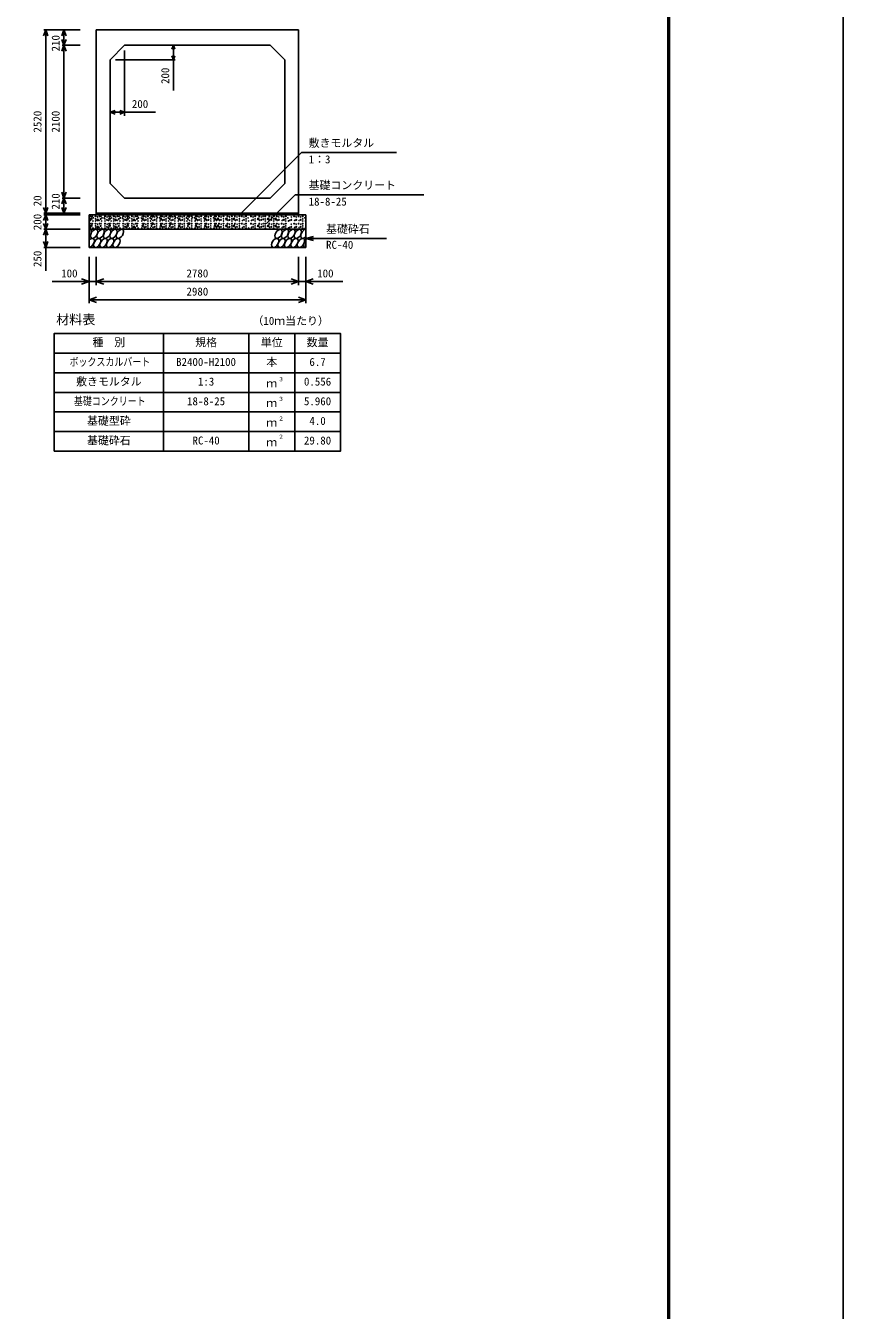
# Model space of a CAD drawing. Units: millimetres, scale not verified. Extents: x -100800 to 100800, y -35640 to 35640.
# Drawn here: x 89558 to 100800, y 209 to 17869 of the extents above; entities that cross this region are included whole.
import ezdxf
from ezdxf.enums import TextEntityAlignment as Align

# ---------------------------------------------------------------- set-up
doc = ezdxf.new("R2010")
doc.units = ezdxf.units.MM
doc.header["$LTSCALE"] = 120
for name, color, linetype, lineweight in [('0-0_DIM', 7, 'Continuous', 25), ('0-1_Defpoints', 5, 'Continuous', 25), ('0-2_HATCH', 6, 'Continuous', 25), ('0-3_HYO', 3, 'Continuous', 25), ('0-4_HYO2', 4, 'Continuous', 25), ('0-5_OUTLINE', 3, 'Continuous', 25), ('0-7_TXT', 7, 'Continuous', 25), ('0-8_WAKU', 3, 'Continuous', 25)]:
    doc.layers.add(name, color=color, linetype=linetype, lineweight=lineweight)
doc.styles.add('ＭＳ ゴシック', font='')
doc.styles.get('ＭＳ ゴシック').set_extended_font_data('MS Gothic')

msp = doc.modelspace()

# ---------------------------------------------------------------- linework, layer by layer
at = {"layer": '0-0_DIM'}
for p, q in [((89809, 17810.3), (90309.1, 17810.3)), ((89833, 17810.3), (89833, 15290.3)), ((90083, 17810.3), (90083, 17600.3)), ((90059, 17600.3), (90309.1, 17600.3)), ((90083, 15500.3), (90083, 17600.3)), ((90919.1, 17528.3), (90919.1, 16631.7)), ((91589.5, 17600.3), (91589.5, 17400.3)), ((90791.1, 17400.3), (91613.5, 17400.3)), ((91589.5, 16979.5), (91589.5, 17400.3)), ((90719.1, 16679.7), (90919.1, 16679.7)), ((91343.2, 16679.7), (90919.1, 16679.7)), ((93349, 16124.2), (92504.9, 15280.2)), ((93349, 16124.2), (94654.7, 16124.2)), ((93261.3, 15543.1), (92868.5, 15150.3)), ((93261.3, 15543.1), (95030.3, 15543.1)), ((90059, 15500.3), (90309.1, 15500.3)), ((90083, 15500.3), (90083, 15290.3)), ((89809, 15290.3), (90309.1, 15290.3)), ((89809, 15270.3), (90309.1, 15270.3)), ((89833, 15290.3), (89833, 15270.3)), ((89833, 15070.3), (89833, 15270.3)), ((89809, 15070.3), (90309.1, 15070.3)), ((89833, 15070.3), (89833, 14820.3)), ((93409.1, 14945.3), (93513.4, 14973.3)), ((93409.1, 14945.3), (94518, 14945.3)), ((93409.1, 14945.3), (93513.4, 14917.3)), ((89809, 14820.3), (90309.1, 14820.3)), ((89833, 14498.2), (89833, 14820.3)), ((90429.1, 14053.1), (90429.1, 14692.7)), ((90529.1, 14303.1), (90529.1, 14692.7)), ((93309.1, 14303.1), (93309.1, 14692.7)), ((93409.1, 14053.1), (93409.1, 14692.7)), ((89921.1, 14351.1), (90429.1, 14351.1)), ((90429.1, 14351.1), (90529.1, 14351.1)), ((90529.1, 14351.1), (93309.1, 14351.1)), ((90429.1, 14101.1), (93409.1, 14101.1))]:
    msp.add_line(p, q, dxfattribs=at)
for points in [[(89862.6, 17729.1), (89833, 17810.3), (89803.5, 17729.1)], [(90112.6, 17729.1), (90083, 17810.3), (90053.5, 17729.1)], [(90112.6, 17681.5), (90083, 17600.3), (90053.5, 17681.5)], [(90112.6, 17519.1), (90083, 17600.3), (90053.5, 17519.1)], [(91569.8, 17546.2), (91589.5, 17600.3), (91609.2, 17546.2)], [(91569.8, 17454.4), (91589.5, 17400.3), (91609.2, 17454.4)], [(90786.8, 16704.3), (90719.1, 16679.7), (90786.8, 16655)], [(90851.4, 16704.3), (90919.1, 16679.7), (90851.4, 16655)], [(90112.6, 15581.5), (90083, 15500.3), (90053.5, 15581.5)], [(89862.6, 15371.5), (89833, 15290.3), (89803.5, 15371.5)], [(90112.6, 15419.1), (90083, 15500.3), (90053.5, 15419.1)], [(90112.6, 15371.5), (90083, 15290.3), (90053.5, 15371.5)], [(89862.6, 15189.1), (89833, 15270.3), (89803.5, 15189.1)], [(89862.6, 15151.5), (89833, 15070.3), (89803.5, 15151.5)], [(89862.6, 14989.1), (89833, 15070.3), (89803.5, 14989.1)], [(89862.6, 14901.5), (89833, 14820.3), (89803.5, 14901.5)], [(90327.6, 14388), (90429.1, 14351.1), (90327.6, 14314.1)], [(90630.6, 14314.1), (90529.1, 14351.1), (90630.6, 14388)], [(93207.6, 14388), (93309.1, 14351.1), (93207.6, 14314.1)], [(93917.1, 14351.1), (93409.1, 14351.1), (93309.1, 14351.1)], [(93510.6, 14388), (93409.1, 14351.1), (93510.6, 14314.1)], [(90530.6, 14064.1), (90429.1, 14101.1), (90530.6, 14138)], [(93307.6, 14138), (93409.1, 14101.1), (93307.6, 14064.1)]]:
    msp.add_lwpolyline(points, dxfattribs=at)
at = {"layer": '0-1_Defpoints'}
msp.add_lwpolyline([(0, -35640), (100800, -35640), (100800, 35640), (0, 35640)], close=True, dxfattribs=at)
at = {"layer": '0-2_HATCH'}
for centre, radius in [((90448.1, 15192.3), 2.5), ((90455.1, 15247.5), 5), ((90461.7, 15214.5), 10), ((90476.2, 15247.5), 2.5), ((90490.2, 15226.5), 2.5), ((90519.1, 15248.4), 5), ((90519.1, 15212.5), 2.5), ((90547.1, 15199.3), 10), ((90547.1, 15240.5), 2.5), ((90568.1, 15192.3), 2.5), ((90575.1, 15247.5), 5), ((90589.2, 15212.5), 5), ((90596.2, 15247.5), 2.5), ((90610.2, 15226.5), 2.5), ((90636.7, 15225.6), 2.5), ((90649.1, 15248.4), 5), ((90649.1, 15212.5), 2.5), ((90677.1, 15199.3), 5), ((90677.1, 15240.5), 2.5), ((90698.1, 15192.3), 2.5), ((90705.1, 15247.5), 5), ((90711.7, 15214.5), 10), ((90726.2, 15247.5), 2.5), ((90740.2, 15226.5), 2.5), ((90769.1, 15248.4), 5), ((90769.1, 15212.5), 2.5), ((90797.1, 15199.3), 10), ((90797.1, 15240.5), 2.5), ((90818.1, 15192.3), 2.5), ((90825.1, 15247.5), 5), ((90839.2, 15212.5), 5), ((90846.2, 15247.5), 2.5), ((90860.2, 15226.5), 2.5), ((90886.7, 15225.6), 2.5), ((90899.1, 15248.4), 5), ((90899.1, 15212.5), 2.5), ((90927.1, 15199.3), 5), ((90927.1, 15240.5), 2.5), ((90948.1, 15192.3), 2.5), ((90955.1, 15247.5), 5), ((90961.7, 15214.5), 10), ((90976.2, 15247.5), 2.5), ((90990.2, 15226.5), 2.5), ((91019.1, 15248.4), 5), ((91019.1, 15212.5), 2.5), ((91047.1, 15199.3), 10), ((91047.1, 15240.5), 2.5), ((91068.1, 15192.3), 2.5), ((91075.1, 15247.5), 5), ((91089.2, 15212.5), 5), ((91096.2, 15247.5), 2.5), ((91110.2, 15226.5), 2.5), ((91148, 15226.5), 2.5), ((91169, 15212.5), 10), ((91162, 15247.5), 2.5), ((91183.1, 15247.5), 5), ((91190.1, 15192.3), 2.5), ((91211.1, 15199.3), 5), ((91211.1, 15240.5), 2.5), ((91239.1, 15248.4), 5), ((91239.1, 15212.5), 2.5), ((91268, 15226.5), 2.5), ((91282, 15247.5), 2.5), ((91289, 15212.5), 5), ((91303.1, 15247.5), 10), ((91310.1, 15192.3), 2.5), ((91331.1, 15199.3), 5), ((91331.1, 15240.5), 2.5), ((91359.1, 15248.4), 5), ((91359.1, 15212.5), 2.5), ((91370.5, 15230.8), 2.5), ((91398, 15226.5), 2.5), ((91419, 15212.5), 10), ((91412, 15247.5), 2.5), ((91433.1, 15247.5), 5), ((91440.1, 15192.3), 2.5), ((91461.1, 15199.3), 5), ((91461.1, 15240.5), 2.5), ((91489.1, 15248.4), 5), ((91489.1, 15212.5), 2.5), ((91518, 15226.5), 2.5), ((91532, 15247.5), 2.5), ((91539, 15212.5), 5), ((91553.1, 15247.5), 10), ((91560.1, 15192.3), 2.5), ((91581.1, 15199.3), 5), ((91581.1, 15240.5), 2.5), ((91609.1, 15248.4), 5), ((91609.1, 15212.5), 2.5), ((91620.5, 15230.8), 2.5), ((91648, 15226.5), 2.5), ((91669, 15212.5), 10), ((91662, 15247.5), 2.5), ((91683.1, 15247.5), 5), ((91690.1, 15192.3), 2.5), ((91711.1, 15199.3), 5), ((91711.1, 15240.5), 2.5), ((91739.1, 15248.4), 5), ((91739.1, 15212.5), 2.5), ((91768, 15226.5), 2.5), ((91782, 15247.5), 2.5), ((91789, 15212.5), 5), ((91803.1, 15247.5), 10), ((91810.1, 15192.3), 2.5), ((91841, 15248.4), 5), ((91841, 15212.5), 2.5), ((91852.3, 15230.8), 2.5), ((91879.8, 15226.5), 2.5), ((91900.9, 15212.5), 10), ((91893.9, 15247.5), 2.5), ((91914.9, 15247.5), 5), ((91921.9, 15192.3), 2.5), ((91942.9, 15199.3), 5), ((91942.9, 15240.5), 2.5), ((91971, 15248.4), 5), ((91971, 15212.5), 2.5), ((92007.9, 15226.5), 2.5), ((92028.9, 15212.5), 10), ((92021.9, 15247.5), 2.5), ((92042.9, 15247.5), 5), ((92050, 15192.3), 2.5), ((92071, 15199.3), 5), ((92071, 15240.5), 2.5), ((92103.9, 15248.4), 5), ((92103.9, 15212.5), 2.5), ((92140.8, 15226.5), 2.5), ((92161.9, 15212.5), 10), ((92154.8, 15247.5), 2.5), ((92175.9, 15247.5), 5), ((92182.9, 15192.3), 2.5), ((92202.5, 15212.5), 10), ((92216.5, 15247.5), 5), ((92223.6, 15192.3), 2.5), ((92244.6, 15199.3), 5), ((92244.6, 15240.5), 2.5), ((92277.5, 15248.4), 5), ((92277.5, 15212.5), 2.5), ((92319.4, 15212.5), 10), ((92333.4, 15247.5), 5), ((92340.4, 15192.3), 2.5), ((92361.4, 15199.3), 5), ((92361.4, 15240.5), 2.5), ((92394.3, 15248.4), 5), ((92394.3, 15212.5), 2.5), ((92422.1, 15212.5), 10), ((92436.1, 15247.5), 5), ((92443.1, 15192.3), 2.5), ((92464.1, 15199.3), 5), ((92464.1, 15240.5), 2.5), ((92497, 15248.4), 5), ((92497, 15212.5), 2.5), ((92532.3, 15247.5), 5), ((92539.3, 15192.3), 2.5), ((92560.3, 15199.3), 5), ((92560.3, 15240.5), 2.5), ((92588.4, 15248.4), 5), ((92588.4, 15212.5), 2.5), ((92617.2, 15226.5), 2.5), ((92657.1, 15247.5), 5), ((92664.1, 15192.3), 2.5), ((92685.1, 15199.3), 5), ((92685.1, 15240.5), 2.5), ((92713.2, 15248.4), 5), ((92713.2, 15212.5), 2.5), ((92756.5, 15212.5), 10), ((92770.5, 15247.5), 5), ((92777.5, 15192.3), 2.5), ((92798.6, 15199.3), 5), ((92798.6, 15240.5), 2.5), ((92824.7, 15206.3), 5), ((92824.7, 15247.5), 2.5), ((92852, 15248.4), 5), ((92852, 15212.5), 2.5), ((92893.9, 15212.5), 10), ((92907.9, 15247.5), 5), ((92915, 15192.3), 2.5), ((92936, 15199.3), 5), ((92936, 15240.5), 2.5), ((92968.9, 15248.4), 5), ((92968.9, 15212.5), 2.5), ((92996.6, 15212.5), 10), ((93010.6, 15247.5), 5), ((93017.6, 15192.3), 2.5), ((93038.7, 15199.3), 5), ((93038.7, 15240.5), 2.5), ((93078.4, 15247.5), 5), ((93085.4, 15192.3), 2.5), ((93106.4, 15199.3), 5), ((93106.4, 15240.5), 2.5), ((93134.5, 15248.4), 5), ((93134.5, 15212.5), 2.5), ((93163.4, 15226.5), 2.5), ((93189.4, 15192.3), 2.5), ((93210.4, 15199.3), 5), ((93210.4, 15240.5), 2.5), ((93250.2, 15247.5), 5), ((93257.2, 15192.3), 2.5), ((93278.2, 15199.3), 5), ((93278.2, 15240.5), 2.5), ((93311.3, 15247.5), 5), ((93318.3, 15192.3), 2.5), ((93339.3, 15199.3), 5), ((93339.3, 15240.5), 2.5), ((93367.3, 15248.4), 5), ((93367.3, 15212.5), 2.5), ((93396.2, 15226.5), 2.5), ((90448.1, 15096.2), 2.5), ((90455.1, 15147.5), 5), ((90461.7, 15118.4), 10), ((90476.2, 15147.5), 2.5), ((90483.2, 15184.4), 2.5), ((90483.2, 15088.4), 2.5), ((90519.1, 15148.4), 5), ((90519.1, 15184.4), 2.5), ((90519.1, 15116.4), 2.5), ((90519.1, 15088.4), 2.5), ((90547.1, 15103.2), 10), ((90547.1, 15140.5), 2.5), ((90568.1, 15096.2), 2.5), ((90575.1, 15147.5), 5), ((90589.2, 15116.4), 5), ((90596.2, 15147.5), 2.5), ((90603.2, 15184.4), 2.5), ((90603.2, 15088.4), 2.5), ((90649.1, 15148.4), 5), ((90649.1, 15184.4), 2.5), ((90649.1, 15116.4), 2.5), ((90649.1, 15088.4), 2.5), ((90677.1, 15103.2), 5), ((90677.1, 15140.5), 2.5), ((90698.1, 15096.2), 2.5), ((90705.1, 15147.5), 5), ((90711.7, 15118.4), 10), ((90726.2, 15147.5), 2.5), ((90733.2, 15184.4), 2.5), ((90733.2, 15088.4), 2.5), ((90769.1, 15148.4), 5), ((90769.1, 15184.4), 2.5), ((90769.1, 15116.4), 2.5), ((90769.1, 15088.4), 2.5), ((90797.1, 15103.2), 10), ((90797.1, 15140.5), 2.5), ((90818.1, 15096.2), 2.5), ((90825.1, 15147.5), 5), ((90839.2, 15116.4), 5), ((90846.2, 15147.5), 2.5), ((90853.2, 15184.4), 2.5), ((90853.2, 15088.4), 2.5), ((90899.1, 15148.4), 5), ((90899.1, 15184.4), 2.5), ((90899.1, 15116.4), 2.5), ((90899.1, 15088.4), 2.5), ((90927.1, 15103.2), 5), ((90927.1, 15140.5), 2.5), ((90948.1, 15096.2), 2.5), ((90955.1, 15147.5), 5), ((90961.7, 15118.4), 10), ((90976.2, 15147.5), 2.5), ((90983.2, 15184.4), 2.5), ((90983.2, 15088.4), 2.5), ((91019.1, 15148.4), 5), ((91019.1, 15184.4), 2.5), ((91019.1, 15116.4), 2.5), ((91019.1, 15088.4), 2.5), ((91047.1, 15103.2), 10), ((91047.1, 15140.5), 2.5), ((91068.1, 15096.2), 2.5), ((91075.1, 15147.5), 5), ((91089.2, 15116.4), 5), ((91096.2, 15147.5), 2.5), ((91103.2, 15184.4), 2.5), ((91103.2, 15088.4), 2.5), ((91155, 15184.4), 2.5), ((91155, 15088.4), 2.5), ((91169, 15116.4), 10), ((91162, 15147.5), 2.5), ((91183.1, 15147.5), 5), ((91190.1, 15096.2), 2.5), ((91211.1, 15103.2), 5), ((91211.1, 15140.5), 2.5), ((91239.1, 15148.4), 5), ((91239.1, 15184.4), 2.5), ((91239.1, 15116.4), 2.5), ((91239.1, 15088.4), 2.5), ((91275, 15184.4), 2.5), ((91275, 15088.4), 2.5), ((91282, 15147.5), 2.5), ((91289, 15116.4), 5), ((91303.1, 15147.5), 10), ((91310.1, 15096.2), 2.5), ((91331.1, 15103.2), 5), ((91331.1, 15140.5), 2.5), ((91359.1, 15148.4), 5), ((91359.1, 15184.4), 2.5), ((91359.1, 15116.4), 2.5), ((91359.1, 15088.4), 2.5), ((91405, 15184.4), 2.5), ((91405, 15088.4), 2.5), ((91419, 15116.4), 10), ((91412, 15147.5), 2.5), ((91433.1, 15147.5), 5), ((91440.1, 15096.2), 2.5), ((91461.1, 15103.2), 5), ((91461.1, 15140.5), 2.5), ((91489.1, 15148.4), 5), ((91489.1, 15184.4), 2.5), ((91489.1, 15116.4), 2.5), ((91489.1, 15088.4), 2.5), ((91525, 15184.4), 2.5), ((91525, 15088.4), 2.5), ((91532, 15147.5), 2.5), ((91539, 15116.4), 5), ((91553.1, 15147.5), 10), ((91560.1, 15096.2), 2.5), ((91581.1, 15103.2), 5), ((91581.1, 15140.5), 2.5), ((91609.1, 15148.4), 5), ((91609.1, 15184.4), 2.5), ((91609.1, 15116.4), 2.5), ((91609.1, 15088.4), 2.5), ((91655, 15184.4), 2.5), ((91655, 15088.4), 2.5), ((91669, 15116.4), 10), ((91662, 15147.5), 2.5), ((91683.1, 15147.5), 5), ((91690.1, 15096.2), 2.5), ((91711.1, 15103.2), 5), ((91711.1, 15140.5), 2.5), ((91739.1, 15148.4), 5), ((91739.1, 15184.4), 2.5), ((91739.1, 15116.4), 2.5), ((91739.1, 15088.4), 2.5), ((91775, 15184.4), 2.5), ((91775, 15088.4), 2.5), ((91782, 15147.5), 2.5), ((91789, 15116.4), 5), ((91803.1, 15147.5), 10), ((91810.1, 15096.2), 2.5), ((91841, 15148.4), 5), ((91841, 15184.4), 2.5), ((91841, 15116.4), 2.5), ((91841, 15088.4), 2.5), ((91886.8, 15184.4), 2.5), ((91886.8, 15088.4), 2.5), ((91900.9, 15116.4), 10), ((91893.9, 15147.5), 2.5), ((91914.9, 15147.5), 5), ((91921.9, 15096.2), 2.5), ((91942.9, 15103.2), 5), ((91942.9, 15140.5), 2.5), ((91971, 15148.4), 5), ((91971, 15184.4), 2.5), ((91971, 15116.4), 2.5), ((91971, 15088.4), 2.5), ((92014.9, 15184.4), 2.5), ((92014.9, 15088.4), 2.5), ((92028.9, 15116.4), 10), ((92021.9, 15147.5), 2.5), ((92042.9, 15147.5), 5), ((92050, 15096.2), 2.5), ((92071, 15103.2), 5), ((92071, 15140.5), 2.5), ((92103.9, 15148.4), 5), ((92103.9, 15184.4), 2.5), ((92103.9, 15116.4), 2.5), ((92103.9, 15088.4), 2.5), ((92147.8, 15184.4), 2.5), ((92147.8, 15088.4), 2.5), ((92161.9, 15116.4), 10), ((92154.8, 15147.5), 2.5), ((92175.9, 15147.5), 5), ((92182.9, 15096.2), 2.5), ((92202.5, 15116.4), 10), ((92216.5, 15147.5), 5), ((92223.6, 15096.2), 2.5), ((92244.6, 15103.2), 5), ((92244.6, 15140.5), 2.5), ((92277.5, 15148.4), 5), ((92277.5, 15184.4), 2.5), ((92277.5, 15116.4), 2.5), ((92277.5, 15088.4), 2.5), ((92319.4, 15116.4), 10), ((92333.4, 15147.5), 5), ((92340.4, 15096.2), 2.5), ((92361.4, 15103.2), 5), ((92361.4, 15140.5), 2.5), ((92394.3, 15148.4), 5), ((92394.3, 15184.4), 2.5), ((92394.3, 15116.4), 2.5), ((92394.3, 15088.4), 2.5), ((92422.1, 15116.4), 10), ((92436.1, 15147.5), 5), ((92443.1, 15096.2), 2.5), ((92464.1, 15103.2), 5), ((92464.1, 15140.5), 2.5), ((92497, 15148.4), 5), ((92497, 15184.4), 2.5), ((92497, 15116.4), 2.5), ((92497, 15088.4), 2.5), ((92532.3, 15147.5), 5), ((92539.3, 15096.2), 2.5), ((92560.3, 15103.2), 5), ((92560.3, 15140.5), 2.5), ((92588.4, 15148.4), 5), ((92588.4, 15184.4), 2.5), ((92588.4, 15116.4), 2.5), ((92588.4, 15088.4), 2.5), ((92624.2, 15184.4), 2.5), ((92624.2, 15088.4), 2.5), ((92657.1, 15147.5), 5), ((92664.1, 15096.2), 2.5), ((92685.1, 15103.2), 5), ((92685.1, 15140.5), 2.5), ((92713.2, 15148.4), 5), ((92713.2, 15184.4), 2.5), ((92713.2, 15116.4), 2.5), ((92713.2, 15088.4), 2.5), ((92756.5, 15116.4), 10), ((92770.5, 15147.5), 5), ((92777.5, 15096.2), 2.5), ((92798.6, 15103.2), 5), ((92798.6, 15140.5), 2.5), ((92824.7, 15110.2), 5), ((92824.7, 15147.5), 2.5), ((92852, 15148.4), 5), ((92852, 15184.4), 2.5), ((92852, 15116.4), 2.5), ((92852, 15088.4), 2.5), ((92893.9, 15116.4), 10), ((92907.9, 15147.5), 5), ((92915, 15096.2), 2.5), ((92936, 15103.2), 5), ((92936, 15140.5), 2.5), ((92968.9, 15148.4), 5), ((92968.9, 15184.4), 2.5), ((92968.9, 15116.4), 2.5), ((92968.9, 15088.4), 2.5), ((92996.6, 15116.4), 10), ((93010.6, 15147.5), 5), ((93017.6, 15096.2), 2.5), ((93038.7, 15103.2), 5), ((93038.7, 15140.5), 2.5), ((93078.4, 15147.5), 5), ((93085.4, 15096.2), 2.5), ((93106.4, 15103.2), 5), ((93106.4, 15140.5), 2.5), ((93134.5, 15148.4), 5), ((93134.5, 15184.4), 2.5), ((93134.5, 15116.4), 2.5), ((93134.5, 15088.4), 2.5), ((93170.4, 15184.4), 2.5), ((93170.4, 15088.4), 2.5), ((93189.4, 15096.2), 2.5), ((93210.4, 15103.2), 5), ((93210.4, 15140.5), 2.5), ((93250.2, 15147.5), 5), ((93257.2, 15096.2), 2.5), ((93278.2, 15103.2), 5), ((93278.2, 15140.5), 2.5), ((93311.3, 15147.5), 5), ((93318.3, 15096.2), 2.5), ((93339.3, 15103.2), 5), ((93339.3, 15140.5), 2.5), ((93367.3, 15148.4), 5), ((93367.3, 15184.4), 2.5), ((93367.3, 15116.4), 2.5), ((93367.3, 15088.4), 2.5), ((93403.2, 15184.4), 2.5), ((93403.2, 15088.4), 2.5)]:
    msp.add_circle(centre, radius, dxfattribs=at)
for centre, start_param, end_param in [((90410.8, 15007.8), 4.3355439, 6.7245934), ((93389.8, 15007.8), 0.4199491, 4.357003), ((90452.3, 14882.8), 3.4964223, 7.5860497), ((93431.4, 14882.8), 1.2805297, 3.4964223)]:
    msp.add_ellipse(centre, major_axis=(36.4, 58.9), ratio=0.5792, start_param=start_param, end_param=end_param, dxfattribs=at)
for centre in [(90499.5, 15007.8), (90588.2, 15007.8), (90676.9, 15007.8), (90765.6, 15007.8), (90854.3, 15007.8), (93035, 15007.8), (93123.7, 15007.8), (93212.4, 15007.8), (93301.1, 15007.8), (90541, 14882.8), (90629.7, 14882.8), (90718.4, 14882.8), (90807.1, 14882.8), (92987.9, 14882.8), (93076.6, 14882.8), (93165.3, 14882.8), (93254, 14882.8), (93342.7, 14882.8)]:
    msp.add_ellipse(centre, major_axis=(36.4, 58.9), ratio=0.5792, dxfattribs=at)
at = {"layer": '0-3_HYO'}
for p, q in [((91451.6, 13638.6), (91451.6, 12018.6)), ((92626.6, 13638.6), (92626.6, 12018.6)), ((93256.6, 13638.6), (93256.6, 12018.6)), ((89951.6, 13368.6), (93886.6, 13368.6))]:
    msp.add_line(p, q, dxfattribs=at)
msp.add_lwpolyline([(89951.6, 12018.6), (93886.6, 12018.6), (93886.6, 13638.6), (89951.6, 13638.6)], close=True, dxfattribs=at)
at = {"layer": '0-4_HYO2'}
for p, q in [((89951.6, 13098.6), (93886.6, 13098.6)), ((89951.6, 12828.6), (93886.6, 12828.6)), ((89951.6, 12558.6), (93886.6, 12558.6)), ((89951.6, 12288.6), (93886.6, 12288.6))]:
    msp.add_line(p, q, dxfattribs=at)
at = {"layer": '0-5_OUTLINE'}
for p, q in [((90529.1, 15270.3), (90529.1, 17810.3)), ((90919.1, 17600.3), (90719.1, 17400.3)), ((90919.1, 17600.3), (92919.1, 17600.3)), ((93119.1, 17400.3), (92919.1, 17600.3)), ((90719.1, 15700.3), (90719.1, 17400.3)), ((93119.1, 17400.3), (93119.1, 15700.3)), ((90919.1, 15500.3), (90719.1, 15700.3)), ((93119.1, 15700.3), (92919.1, 15500.3)), ((92919.1, 15500.3), (90919.1, 15500.3)), ((90429.1, 15270.3), (90429.1, 14820.3)), ((90429.1, 15270.3), (93409.1, 15270.3)), ((93309.1, 15290.3), (90529.1, 15290.3)), ((93409.1, 15270.3), (93409.1, 14820.3)), ((90429.1, 15070.3), (93409.1, 15070.3)), ((90429.1, 14820.3), (93409.1, 14820.3))]:
    msp.add_line(p, q, dxfattribs=at)
msp.add_lwpolyline([(90529.1, 17810.3), (93309.1, 17810.3), (93309.1, 15270.3)], dxfattribs=at)
at = {"layer": '0-8_WAKU', "lineweight": 50}
msp.add_lwpolyline([(2400, -33240), (98400, -33240), (98400, 33240), (2400, 33240)], close=True, dxfattribs=at)

# ---------------------------------------------------------------- texts
at = {"layer": '0-0_DIM', "style": 'ＭＳ ゴシック'}
for s, p in [('210', (90058, 17515.6)), ('200', (91564.5, 17068)), ('2520', (89808, 16400.3)), ('2100', (90058, 16400.3)), ('210', (90058, 15341.1)), ('20', (89808, 15386.2)), ('200', (89808, 15057.8)), ('250', (89808, 14551.5))]:
    msp.add_text(s, height=110, rotation=90, dxfattribs=at).set_placement(p, align=Align.BOTTOM_LEFT)
for s, p in [('200', (91018.3, 16704.7)), ('敷きモルタル', (93448.6, 16169.2)), ('1：3', (93448.6, 15944)), ('基礎コンクリート', (93448.6, 15588)), ('18-8-25', (93448.6, 15362.9)), ('基礎砕石', (93688.3, 14986.5)), ('RC-40', (93688.3, 14768.9)), ('100', (90046.7, 14376.1)), ('2780', (91769.1, 14376.1)), ('100', (93566.5, 14376.1)), ('2980', (91769.1, 14126.1))]:
    msp.add_text(s, height=110, dxfattribs=at).set_placement(p, align=Align.BOTTOM_LEFT)
at = {"layer": '0-7_TXT', "style": 'ＭＳ ゴシック'}
for s, height, p in [('材料表', 132, (89976.6, 13723.6)), ('（10ｍ当たり）', 110, (92676.6, 13723.6)), ('種\u3000別', 110, (90476.6, 13428.6)), ('規格', 110, (91889.1, 13428.6)), ('単位', 110, (92791.6, 13428.6)), ('数量', 110, (93421.6, 13428.6)), ('B2400-H2100', 110, (91626.6, 13158.6)), ('本', 110, (92866.6, 13158.6)), ('6.7', 110, (93459.1, 13158.6)), ('敷きモルタル', 110, (90251.6, 12888.6)), ('1:3', 110, (91926.6, 12888.6)), ('ｍ', 110, (92866.6, 12863.6)), ('３', 55, (93030.5, 12964.5)), ('0.556', 110, (93384.1, 12888.6)), ('18-8-25', 110, (91776.6, 12618.6)), ('３', 55, (93030.5, 12694.5)), ('5.960', 110, (93384.1, 12618.6)), ('ｍ', 110, (92866.6, 12593.6)), ('基礎型砕', 110, (90401.6, 12348.6)), ('ｍ', 110, (92866.6, 12323.6)), ('２', 55, (93030.5, 12424.5)), ('4.0', 110, (93459.1, 12348.6)), ('基礎砕石', 110, (90401.6, 12078.6)), ('RC-40', 110, (91851.6, 12078.6)), ('２', 55, (93030.5, 12174.5)), ('29.80', 110, (93384.1, 12078.6)), ('ｍ', 110, (92866.6, 12053.6))]:
    msp.add_text(s, height=height, dxfattribs=at).set_placement(p, align=Align.BOTTOM_LEFT)
at = {"layer": '0-7_TXT', "style": 'ＭＳ ゴシック', "width": 0.8}
for s, p in [('ボックスカルバート', (90161.6, 13158.6)), ('基礎コンクリート', (90221.6, 12618.6))]:
    msp.add_text(s, height=110, dxfattribs=at).set_placement(p, align=Align.BOTTOM_LEFT)

doc.saveas('drawing.dxf')
